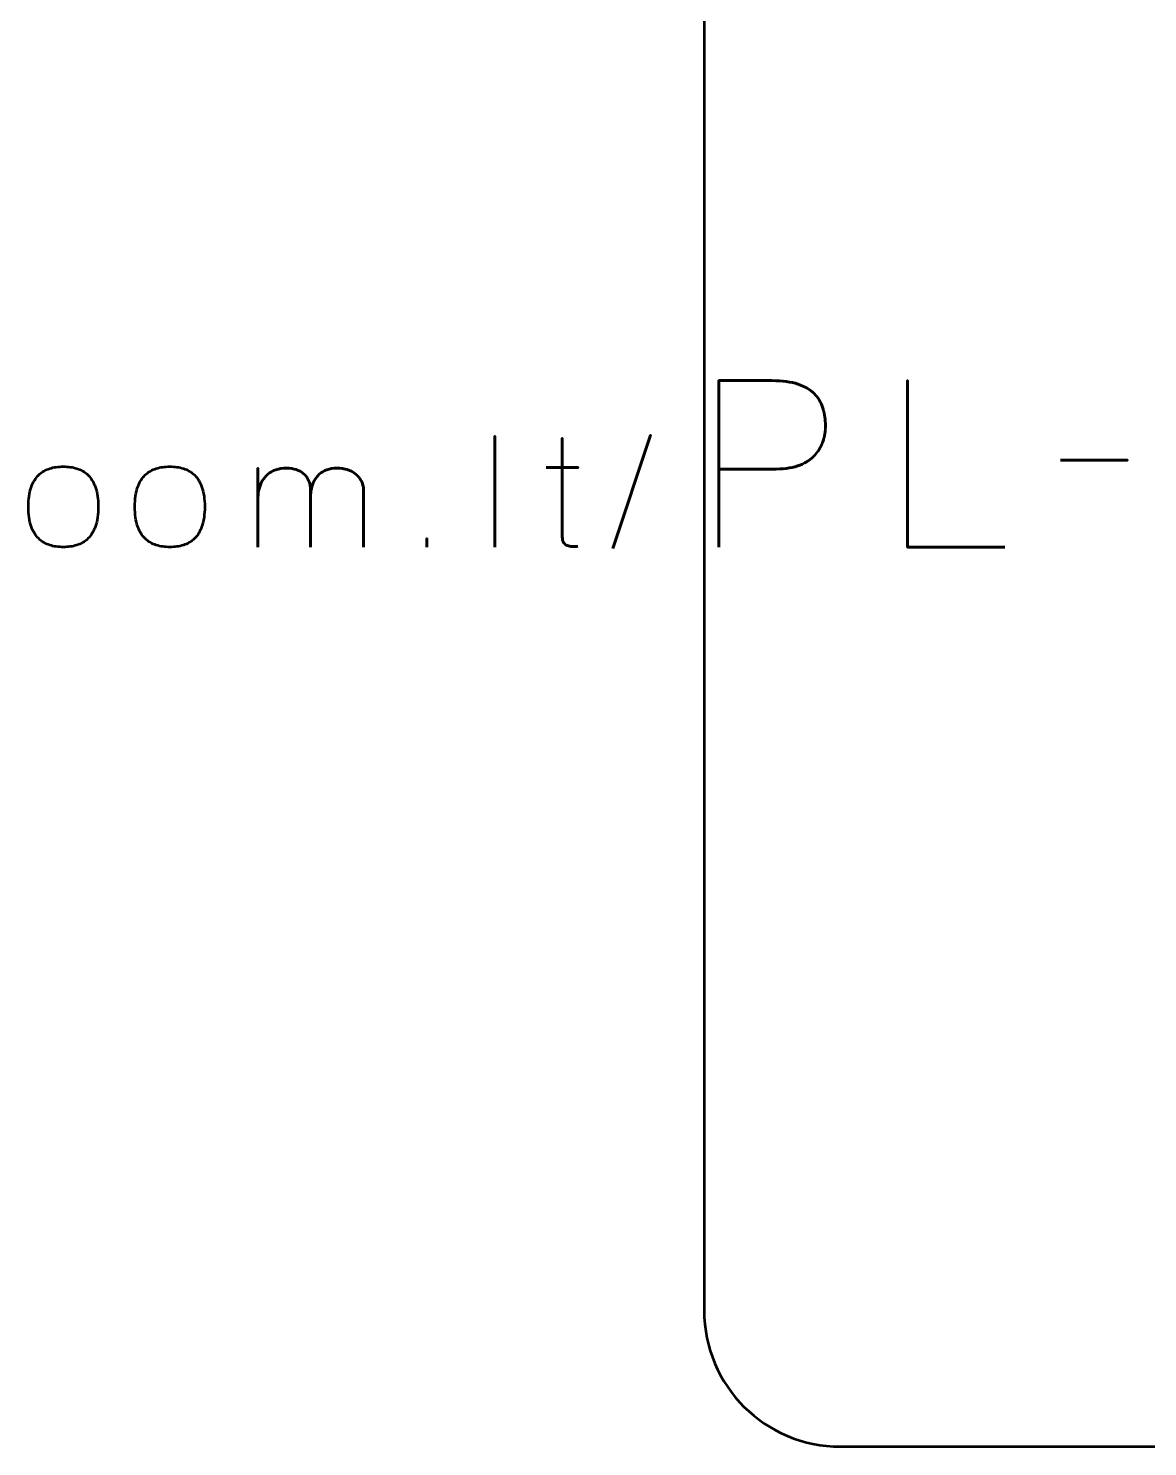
# Model space of a CAD drawing. Header units: centimetres. Extents: x -23.5 to 0, y -29.7 to 0.
# Drawn here: x -23.48 to -19.37, y -29.7 to -24.5 of the extents above; entities that cross this region are included whole.
import ezdxf

# ---------------------------------------------------------------- set-up
doc = ezdxf.new("R2010")
doc.units = ezdxf.units.CM
doc.header["$MEASUREMENT"] = 0
doc.layers.add('Layer 1', color=7, linetype='Continuous')

msp = doc.modelspace()

# ---------------------------------------------------------------- linework, layer by layer
at = {"layer": 'Layer 1', "color": 22, "lineweight": 53}
msp.add_open_spline([(-20.49992, 0.00005), (-20.49992, 0.00005), (-0.49996, 0.00005), (-0.49996, 0.00005), (-0.49996, 0.00005), (-0.22299, 0.00005), (0, -0.22304), (0, -0.50004), (0, -0.50004), (0, -0.50004), (0, -29.19991), (0, -29.19991), (0, -29.19991), (0, -29.47705), (-0.22299, -29.70001), (-0.49996, -29.70001), (-0.49996, -29.70001), (-0.49996, -29.70001), (-20.49992, -29.70001), (-20.49992, -29.70001), (-20.49992, -29.70001), (-20.77692, -29.70001), (-21.00001, -29.47705), (-21.00001, -29.19991), (-21.00001, -29.19991), (-21.00001, -29.19991), (-21.00001, -0.50004), (-21.00001, -0.50004), (-21.00001, -0.50004), (-21.00001, -0.22304), (-20.77692, 0.00005), (-20.49992, 0.00005)], degree=3, knots=[0, 0, 0, 0, 0.125, 0.125, 0.125, 0.125, 0.25, 0.25, 0.25, 0.25, 0.375, 0.375, 0.375, 0.375, 0.5, 0.5, 0.5, 0.5, 0.625, 0.625, 0.625, 0.625, 0.75, 0.75, 0.75, 0.75, 0.875, 0.875, 0.875, 0.875, 1, 1, 1, 1], dxfattribs=at)
at = {"layer": 'Layer 1', "color": 30, "lineweight": 53}
for points, knots in [([(-20.94634, -26.40153), (-20.94634, -26.40153), (-20.94634, -25.79108), (-20.94634, -25.79108), (-20.94634, -25.79108), (-20.94634, -25.79108), (-20.75161, -25.79108), (-20.75161, -25.79108), (-20.75161, -25.79108), (-20.71266, -25.79122), (-20.68063, -25.7956), (-20.65537, -25.80406), (-20.65537, -25.80406), (-20.63025, -25.81239), (-20.61049, -25.82396), (-20.59624, -25.83864), (-20.59624, -25.83864), (-20.58199, -25.85317), (-20.57183, -25.86982), (-20.56562, -25.88859), (-20.56562, -25.88859), (-20.55955, -25.90736), (-20.55602, -25.92697), (-20.55518, -25.94771), (-20.55518, -25.94771), (-20.55419, -25.96846), (-20.55659, -25.98878), (-20.56223, -26.00853), (-20.56223, -26.00853), (-20.56802, -26.02829), (-20.57776, -26.04621), (-20.59173, -26.0623), (-20.59173, -26.0623), (-20.60555, -26.07838), (-20.62432, -26.09123), (-20.64789, -26.10068), (-20.64789, -26.10068), (-20.67145, -26.11028), (-20.70066, -26.11507), (-20.73552, -26.11536), (-20.73552, -26.11536), (-20.73552, -26.11536), (-20.94634, -26.11536), (-20.94634, -26.11536), (-20.94634, -26.11536), (-20.94634, -26.11536), (-20.73552, -26.11536), (-20.73552, -26.11536), (-20.73552, -26.11536), (-20.70137, -26.11507), (-20.67244, -26.11028), (-20.64902, -26.10068), (-20.64902, -26.10068), (-20.62545, -26.09123), (-20.60668, -26.07838), (-20.59257, -26.0623), (-20.59257, -26.0623), (-20.5786, -26.04621), (-20.56858, -26.02829), (-20.56266, -26.00853), (-20.56266, -26.00853), (-20.55673, -25.98878), (-20.55419, -25.96846), (-20.55518, -25.94771), (-20.55518, -25.94771), (-20.55602, -25.92697), (-20.55955, -25.90736), (-20.5659, -25.88859), (-20.5659, -25.88859), (-20.57211, -25.86982), (-20.58255, -25.85317), (-20.59681, -25.83864), (-20.59681, -25.83864), (-20.6112, -25.82396), (-20.63095, -25.81239), (-20.65607, -25.80406), (-20.65607, -25.80406), (-20.68133, -25.7956), (-20.71308, -25.79122), (-20.75161, -25.79108), (-20.75161, -25.79108), (-20.75161, -25.79108), (-20.94634, -25.79108), (-20.94634, -25.79108), (-20.94634, -25.79108), (-20.94634, -25.79108), (-20.94634, -26.40153), (-20.94634, -26.40153)], [0, 0, 0, 0, 0.0454545, 0.0454545, 0.0454545, 0.0454545, 0.0909091, 0.0909091, 0.0909091, 0.0909091, 0.1363636, 0.1363636, 0.1363636, 0.1363636, 0.1818182, 0.1818182, 0.1818182, 0.1818182, 0.2272727, 0.2272727, 0.2272727, 0.2272727, 0.2727273, 0.2727273, 0.2727273, 0.2727273, 0.3181818, 0.3181818, 0.3181818, 0.3181818, 0.3636364, 0.3636364, 0.3636364, 0.3636364, 0.4090909, 0.4090909, 0.4090909, 0.4090909, 0.4545455, 0.4545455, 0.4545455, 0.4545455, 0.5, 0.5, 0.5, 0.5, 0.5454545, 0.5454545, 0.5454545, 0.5454545, 0.5909091, 0.5909091, 0.5909091, 0.5909091, 0.6363636, 0.6363636, 0.6363636, 0.6363636, 0.6818182, 0.6818182, 0.6818182, 0.6818182, 0.7272727, 0.7272727, 0.7272727, 0.7272727, 0.7727273, 0.7727273, 0.7727273, 0.7727273, 0.8181818, 0.8181818, 0.8181818, 0.8181818, 0.8636364, 0.8636364, 0.8636364, 0.8636364, 0.9090909, 0.9090909, 0.9090909, 0.9090909, 0.9545455, 0.9545455, 0.9545455, 0.9545455, 1, 1, 1, 1]), ([(-19.89731, -26.40153), (-19.89731, -26.40153), (-20.25376, -26.40153), (-20.25376, -26.40153), (-20.25376, -26.40153), (-20.25376, -26.40153), (-20.25376, -25.79108), (-20.25376, -25.79108), (-20.25376, -25.79108), (-20.25376, -25.79108), (-20.25376, -26.40153), (-20.25376, -26.40153), (-20.25376, -26.40153), (-20.25376, -26.40153), (-19.89731, -26.40153), (-19.89731, -26.40153)], [0, 0, 0, 0, 0.25, 0.25, 0.25, 0.25, 0.5, 0.5, 0.5, 0.5, 0.75, 0.75, 0.75, 0.75, 1, 1, 1, 1]), ([(-21.76761, -26.40153), (-21.76761, -26.40153), (-21.76761, -25.99457), (-21.76761, -25.99457), (-21.76761, -25.99457), (-21.76761, -25.99457), (-21.76761, -26.40153), (-21.76761, -26.40153)], [0, 0, 0, 0, 0.5, 0.5, 0.5, 0.5, 1, 1, 1, 1]), ([(-21.46281, -26.39871), (-21.46977, -26.39927), (-21.47673, -26.39946), (-21.48351, -26.39927), (-21.48351, -26.39927), (-21.49028, -26.39908), (-21.4964, -26.39805), (-21.50195, -26.39598), (-21.50195, -26.39598), (-21.5075, -26.394), (-21.51192, -26.39043), (-21.5153, -26.38535), (-21.5153, -26.38535), (-21.5186, -26.38027), (-21.52029, -26.37303), (-21.52038, -26.36371), (-21.52038, -26.36371), (-21.52038, -26.35929), (-21.52038, -26.35177), (-21.52038, -26.34123), (-21.52038, -26.34123), (-21.52038, -26.3306), (-21.52038, -26.3178), (-21.52038, -26.30266), (-21.52038, -26.30266), (-21.52038, -26.28751), (-21.52038, -26.27096), (-21.52038, -26.25299), (-21.52038, -26.25299), (-21.52038, -26.23502), (-21.52038, -26.21649), (-21.52038, -26.1973), (-21.52038, -26.1973), (-21.52038, -26.17811), (-21.52038, -26.1592), (-21.52038, -26.14048), (-21.52038, -26.14048), (-21.52038, -26.12176), (-21.52038, -26.10416), (-21.52038, -26.08761), (-21.52038, -26.08761), (-21.52038, -26.07105), (-21.52038, -26.05637), (-21.52038, -26.04368), (-21.52038, -26.04368), (-21.52038, -26.03088), (-21.52038, -26.02091), (-21.52038, -26.01357), (-21.52038, -26.01357), (-21.52038, -26.00633), (-21.52038, -26.00256), (-21.52038, -26.00247), (-21.52038, -26.00247), (-21.52038, -26.00256), (-21.52038, -26.00633), (-21.52038, -26.01357), (-21.52038, -26.01357), (-21.52038, -26.02091), (-21.52038, -26.03088), (-21.52038, -26.04368), (-21.52038, -26.04368), (-21.52038, -26.05637), (-21.52038, -26.07105), (-21.52038, -26.08761), (-21.52038, -26.08761), (-21.52038, -26.10416), (-21.52038, -26.12176), (-21.52038, -26.14048), (-21.52038, -26.14048), (-21.52038, -26.1592), (-21.52038, -26.17811), (-21.52038, -26.1973), (-21.52038, -26.1973), (-21.52038, -26.21649), (-21.52038, -26.23502), (-21.52038, -26.25299), (-21.52038, -26.25299), (-21.52038, -26.27096), (-21.52038, -26.28751), (-21.52038, -26.30266), (-21.52038, -26.30266), (-21.52038, -26.3178), (-21.52038, -26.3306), (-21.52038, -26.34123), (-21.52038, -26.34123), (-21.52038, -26.35177), (-21.52038, -26.35929), (-21.52038, -26.36371), (-21.52038, -26.36371), (-21.52029, -26.37303), (-21.5186, -26.38027), (-21.5153, -26.38535), (-21.5153, -26.38535), (-21.51192, -26.39043), (-21.5075, -26.394), (-21.50195, -26.39598), (-21.50195, -26.39598), (-21.4964, -26.39805), (-21.49028, -26.39908), (-21.48351, -26.39927), (-21.48351, -26.39927), (-21.47673, -26.39946), (-21.46977, -26.39927), (-21.46281, -26.39871)], [0, 0, 0, 0, 0.0384615, 0.0384615, 0.0384615, 0.0384615, 0.0769231, 0.0769231, 0.0769231, 0.0769231, 0.1153846, 0.1153846, 0.1153846, 0.1153846, 0.1538462, 0.1538462, 0.1538462, 0.1538462, 0.1923077, 0.1923077, 0.1923077, 0.1923077, 0.2307692, 0.2307692, 0.2307692, 0.2307692, 0.2692308, 0.2692308, 0.2692308, 0.2692308, 0.3076923, 0.3076923, 0.3076923, 0.3076923, 0.3461538, 0.3461538, 0.3461538, 0.3461538, 0.3846154, 0.3846154, 0.3846154, 0.3846154, 0.4230769, 0.4230769, 0.4230769, 0.4230769, 0.4615385, 0.4615385, 0.4615385, 0.4615385, 0.5, 0.5, 0.5, 0.5, 0.5384615, 0.5384615, 0.5384615, 0.5384615, 0.5769231, 0.5769231, 0.5769231, 0.5769231, 0.6153846, 0.6153846, 0.6153846, 0.6153846, 0.6538462, 0.6538462, 0.6538462, 0.6538462, 0.6923077, 0.6923077, 0.6923077, 0.6923077, 0.7307692, 0.7307692, 0.7307692, 0.7307692, 0.7692308, 0.7692308, 0.7692308, 0.7692308, 0.8076923, 0.8076923, 0.8076923, 0.8076923, 0.8461538, 0.8461538, 0.8461538, 0.8461538, 0.8846154, 0.8846154, 0.8846154, 0.8846154, 0.9230769, 0.9230769, 0.9230769, 0.9230769, 0.9615385, 0.9615385, 0.9615385, 0.9615385, 1, 1, 1, 1]), ([(-21.33468, -26.40717), (-21.33468, -26.40717), (-21.19639, -25.99062), (-21.19639, -25.99062), (-21.19639, -25.99062), (-21.19639, -25.99062), (-21.33468, -26.40717), (-21.33468, -26.40717)], [0, 0, 0, 0, 0.5, 0.5, 0.5, 0.5, 1, 1, 1, 1]), ([(-23.3503, -26.40153), (-23.33252, -26.40162), (-23.31597, -26.39937), (-23.30054, -26.39457), (-23.30054, -26.39457), (-23.28511, -26.38977), (-23.27147, -26.38177), (-23.2598, -26.37058), (-23.2598, -26.37058), (-23.24804, -26.35939), (-23.23892, -26.34424), (-23.23224, -26.32505), (-23.23224, -26.32505), (-23.22566, -26.30595), (-23.22227, -26.28215), (-23.22217, -26.25365), (-23.22217, -26.25365), (-23.22227, -26.22524), (-23.22566, -26.20153), (-23.23224, -26.18253), (-23.23224, -26.18253), (-23.23892, -26.16352), (-23.24804, -26.14838), (-23.2598, -26.13718), (-23.2598, -26.13718), (-23.27147, -26.12608), (-23.28511, -26.11809), (-23.30054, -26.11329), (-23.30054, -26.11329), (-23.31597, -26.10849), (-23.33252, -26.10623), (-23.3503, -26.10633), (-23.3503, -26.10633), (-23.36789, -26.10623), (-23.38445, -26.10849), (-23.39988, -26.11329), (-23.39988, -26.11329), (-23.41531, -26.11809), (-23.42885, -26.12608), (-23.44061, -26.13718), (-23.44061, -26.13718), (-23.45237, -26.14838), (-23.46159, -26.16352), (-23.46827, -26.18253), (-23.46827, -26.18253), (-23.47495, -26.20153), (-23.47834, -26.22524), (-23.47843, -26.25365), (-23.47843, -26.25365), (-23.47834, -26.28215), (-23.47495, -26.30595), (-23.46827, -26.32505), (-23.46827, -26.32505), (-23.46159, -26.34424), (-23.45237, -26.35939), (-23.44061, -26.37058), (-23.44061, -26.37058), (-23.42885, -26.38177), (-23.41531, -26.38977), (-23.39988, -26.39457), (-23.39988, -26.39457), (-23.38445, -26.39937), (-23.36789, -26.40162), (-23.3503, -26.40153)], [0, 0, 0, 0, 0.0625, 0.0625, 0.0625, 0.0625, 0.125, 0.125, 0.125, 0.125, 0.1875, 0.1875, 0.1875, 0.1875, 0.25, 0.25, 0.25, 0.25, 0.3125, 0.3125, 0.3125, 0.3125, 0.375, 0.375, 0.375, 0.375, 0.4375, 0.4375, 0.4375, 0.4375, 0.5, 0.5, 0.5, 0.5, 0.5625, 0.5625, 0.5625, 0.5625, 0.625, 0.625, 0.625, 0.625, 0.6875, 0.6875, 0.6875, 0.6875, 0.75, 0.75, 0.75, 0.75, 0.8125, 0.8125, 0.8125, 0.8125, 0.875, 0.875, 0.875, 0.875, 0.9375, 0.9375, 0.9375, 0.9375, 1, 1, 1, 1]), ([(-23.3503, -26.40153), (-23.33252, -26.40162), (-23.31597, -26.39937), (-23.30054, -26.39457), (-23.30054, -26.39457), (-23.28511, -26.38977), (-23.27147, -26.38177), (-23.2598, -26.37058), (-23.2598, -26.37058), (-23.24804, -26.35939), (-23.23892, -26.34424), (-23.23224, -26.32505), (-23.23224, -26.32505), (-23.22566, -26.30595), (-23.22227, -26.28215), (-23.22217, -26.25365), (-23.22217, -26.25365), (-23.22227, -26.22524), (-23.22566, -26.20153), (-23.23224, -26.18253), (-23.23224, -26.18253), (-23.23892, -26.16352), (-23.24804, -26.14838), (-23.2598, -26.13718), (-23.2598, -26.13718), (-23.27147, -26.12608), (-23.28511, -26.11809), (-23.30054, -26.11329), (-23.30054, -26.11329), (-23.31597, -26.10849), (-23.33252, -26.10623), (-23.3503, -26.10633), (-23.3503, -26.10633), (-23.36789, -26.10623), (-23.38445, -26.10849), (-23.39988, -26.11329), (-23.39988, -26.11329), (-23.41531, -26.11809), (-23.42885, -26.12608), (-23.44061, -26.13718), (-23.44061, -26.13718), (-23.45237, -26.14838), (-23.46159, -26.16352), (-23.46827, -26.18253), (-23.46827, -26.18253), (-23.47495, -26.20153), (-23.47834, -26.22524), (-23.47843, -26.25365), (-23.47843, -26.25365), (-23.47834, -26.28215), (-23.47495, -26.30595), (-23.46827, -26.32505), (-23.46827, -26.32505), (-23.46159, -26.34424), (-23.45237, -26.35939), (-23.44061, -26.37058), (-23.44061, -26.37058), (-23.42885, -26.38177), (-23.41531, -26.38977), (-23.39988, -26.39457), (-23.39988, -26.39457), (-23.38445, -26.39937), (-23.36789, -26.40162), (-23.3503, -26.40153)], [0, 0, 0, 0, 0.0625, 0.0625, 0.0625, 0.0625, 0.125, 0.125, 0.125, 0.125, 0.1875, 0.1875, 0.1875, 0.1875, 0.25, 0.25, 0.25, 0.25, 0.3125, 0.3125, 0.3125, 0.3125, 0.375, 0.375, 0.375, 0.375, 0.4375, 0.4375, 0.4375, 0.4375, 0.5, 0.5, 0.5, 0.5, 0.5625, 0.5625, 0.5625, 0.5625, 0.625, 0.625, 0.625, 0.625, 0.6875, 0.6875, 0.6875, 0.6875, 0.75, 0.75, 0.75, 0.75, 0.8125, 0.8125, 0.8125, 0.8125, 0.875, 0.875, 0.875, 0.875, 0.9375, 0.9375, 0.9375, 0.9375, 1, 1, 1, 1]), ([(-22.95971, -26.40153), (-22.94193, -26.40162), (-22.92538, -26.39937), (-22.90995, -26.39457), (-22.90995, -26.39457), (-22.89452, -26.38977), (-22.88088, -26.38177), (-22.86921, -26.37058), (-22.86921, -26.37058), (-22.85745, -26.35939), (-22.84833, -26.34424), (-22.84165, -26.32505), (-22.84165, -26.32505), (-22.83507, -26.30595), (-22.83168, -26.28215), (-22.83158, -26.25365), (-22.83158, -26.25365), (-22.83168, -26.22524), (-22.83507, -26.20153), (-22.84165, -26.18253), (-22.84165, -26.18253), (-22.84833, -26.16352), (-22.85745, -26.14838), (-22.86921, -26.13718), (-22.86921, -26.13718), (-22.88088, -26.12608), (-22.89452, -26.11809), (-22.90995, -26.11329), (-22.90995, -26.11329), (-22.92538, -26.10849), (-22.94193, -26.10623), (-22.95971, -26.10633), (-22.95971, -26.10633), (-22.9773, -26.10623), (-22.99386, -26.10849), (-23.00929, -26.11329), (-23.00929, -26.11329), (-23.02472, -26.11809), (-23.03826, -26.12608), (-23.05002, -26.13718), (-23.05002, -26.13718), (-23.06178, -26.14838), (-23.071, -26.16352), (-23.07768, -26.18253), (-23.07768, -26.18253), (-23.08436, -26.20153), (-23.08775, -26.22524), (-23.08784, -26.25365), (-23.08784, -26.25365), (-23.08775, -26.28215), (-23.08436, -26.30595), (-23.07768, -26.32505), (-23.07768, -26.32505), (-23.071, -26.34424), (-23.06178, -26.35939), (-23.05002, -26.37058), (-23.05002, -26.37058), (-23.03826, -26.38177), (-23.02472, -26.38977), (-23.00929, -26.39457), (-23.00929, -26.39457), (-22.99386, -26.39937), (-22.9773, -26.40162), (-22.95971, -26.40153)], [0, 0, 0, 0, 0.0625, 0.0625, 0.0625, 0.0625, 0.125, 0.125, 0.125, 0.125, 0.1875, 0.1875, 0.1875, 0.1875, 0.25, 0.25, 0.25, 0.25, 0.3125, 0.3125, 0.3125, 0.3125, 0.375, 0.375, 0.375, 0.375, 0.4375, 0.4375, 0.4375, 0.4375, 0.5, 0.5, 0.5, 0.5, 0.5625, 0.5625, 0.5625, 0.5625, 0.625, 0.625, 0.625, 0.625, 0.6875, 0.6875, 0.6875, 0.6875, 0.75, 0.75, 0.75, 0.75, 0.8125, 0.8125, 0.8125, 0.8125, 0.875, 0.875, 0.875, 0.875, 0.9375, 0.9375, 0.9375, 0.9375, 1, 1, 1, 1]), ([(-22.95971, -26.40153), (-22.94193, -26.40162), (-22.92538, -26.39937), (-22.90995, -26.39457), (-22.90995, -26.39457), (-22.89452, -26.38977), (-22.88088, -26.38177), (-22.86921, -26.37058), (-22.86921, -26.37058), (-22.85745, -26.35939), (-22.84833, -26.34424), (-22.84165, -26.32505), (-22.84165, -26.32505), (-22.83507, -26.30595), (-22.83168, -26.28215), (-22.83158, -26.25365), (-22.83158, -26.25365), (-22.83168, -26.22524), (-22.83507, -26.20153), (-22.84165, -26.18253), (-22.84165, -26.18253), (-22.84833, -26.16352), (-22.85745, -26.14838), (-22.86921, -26.13718), (-22.86921, -26.13718), (-22.88088, -26.12608), (-22.89452, -26.11809), (-22.90995, -26.11329), (-22.90995, -26.11329), (-22.92538, -26.10849), (-22.94193, -26.10623), (-22.95971, -26.10633), (-22.95971, -26.10633), (-22.9773, -26.10623), (-22.99386, -26.10849), (-23.00929, -26.11329), (-23.00929, -26.11329), (-23.02472, -26.11809), (-23.03826, -26.12608), (-23.05002, -26.13718), (-23.05002, -26.13718), (-23.06178, -26.14838), (-23.071, -26.16352), (-23.07768, -26.18253), (-23.07768, -26.18253), (-23.08436, -26.20153), (-23.08775, -26.22524), (-23.08784, -26.25365), (-23.08784, -26.25365), (-23.08775, -26.28215), (-23.08436, -26.30595), (-23.07768, -26.32505), (-23.07768, -26.32505), (-23.071, -26.34424), (-23.06178, -26.35939), (-23.05002, -26.37058), (-23.05002, -26.37058), (-23.03826, -26.38177), (-23.02472, -26.38977), (-23.00929, -26.39457), (-23.00929, -26.39457), (-22.99386, -26.39937), (-22.9773, -26.40162), (-22.95971, -26.40153)], [0, 0, 0, 0, 0.0625, 0.0625, 0.0625, 0.0625, 0.125, 0.125, 0.125, 0.125, 0.1875, 0.1875, 0.1875, 0.1875, 0.25, 0.25, 0.25, 0.25, 0.3125, 0.3125, 0.3125, 0.3125, 0.375, 0.375, 0.375, 0.375, 0.4375, 0.4375, 0.4375, 0.4375, 0.5, 0.5, 0.5, 0.5, 0.5625, 0.5625, 0.5625, 0.5625, 0.625, 0.625, 0.625, 0.625, 0.6875, 0.6875, 0.6875, 0.6875, 0.75, 0.75, 0.75, 0.75, 0.8125, 0.8125, 0.8125, 0.8125, 0.875, 0.875, 0.875, 0.875, 0.9375, 0.9375, 0.9375, 0.9375, 1, 1, 1, 1]), ([(-19.69326, -26.08234), (-19.69326, -26.08234), (-19.44688, -26.08234), (-19.44688, -26.08234), (-19.44688, -26.08234), (-19.44688, -26.08234), (-19.69326, -26.08234), (-19.69326, -26.08234)], [0, 0, 0, 0, 0.5, 0.5, 0.5, 0.5, 1, 1, 1, 1]), ([(-22.44382, -26.40153), (-22.44382, -26.40144), (-22.44382, -26.39871), (-22.44382, -26.39335), (-22.44382, -26.39335), (-22.44382, -26.38808), (-22.44382, -26.38083), (-22.44382, -26.37171), (-22.44382, -26.37171), (-22.44382, -26.36249), (-22.44382, -26.35214), (-22.44382, -26.34048), (-22.44382, -26.34048), (-22.44382, -26.32891), (-22.44382, -26.31677), (-22.44382, -26.30398), (-22.44382, -26.30398), (-22.44382, -26.29128), (-22.44382, -26.27876), (-22.44382, -26.26635), (-22.44382, -26.26635), (-22.44382, -26.25393), (-22.44382, -26.24226), (-22.44382, -26.23154), (-22.44382, -26.23154), (-22.44382, -26.22072), (-22.44382, -26.2115), (-22.44382, -26.20369), (-22.44382, -26.20369), (-22.44382, -26.19598), (-22.44382, -26.19043), (-22.44382, -26.18704), (-22.44382, -26.18704), (-22.44372, -26.18177), (-22.44457, -26.17585), (-22.44617, -26.16936), (-22.44617, -26.16936), (-22.44777, -26.16277), (-22.4505, -26.15619), (-22.45435, -26.1496), (-22.45435, -26.1496), (-22.45821, -26.14292), (-22.46357, -26.13681), (-22.47025, -26.13116), (-22.47025, -26.13116), (-22.47702, -26.12552), (-22.48549, -26.121), (-22.49565, -26.11752), (-22.49565, -26.11752), (-22.50591, -26.11404), (-22.51813, -26.11216), (-22.53243, -26.11197), (-22.53243, -26.11197), (-22.54673, -26.11197), (-22.55953, -26.11395), (-22.57072, -26.1179), (-22.57072, -26.1179), (-22.58201, -26.12194), (-22.5917, -26.12749), (-22.59998, -26.13455), (-22.59998, -26.13455), (-22.60816, -26.14161), (-22.61503, -26.1497), (-22.62039, -26.15891), (-22.62039, -26.15891), (-22.62575, -26.16804), (-22.62971, -26.17773), (-22.63234, -26.18808), (-22.63234, -26.18808), (-22.63497, -26.19833), (-22.63629, -26.20877), (-22.63629, -26.21922), (-22.63629, -26.21922), (-22.63629, -26.20877), (-22.63497, -26.19833), (-22.63234, -26.18808), (-22.63234, -26.18808), (-22.62971, -26.17773), (-22.62575, -26.16804), (-22.62039, -26.15891), (-22.62039, -26.15891), (-22.61503, -26.1497), (-22.60816, -26.14161), (-22.59998, -26.13455), (-22.59998, -26.13455), (-22.5917, -26.12749), (-22.58201, -26.12194), (-22.57072, -26.1179), (-22.57072, -26.1179), (-22.55953, -26.11395), (-22.54673, -26.11197), (-22.53243, -26.11197), (-22.53243, -26.11197), (-22.51813, -26.11216), (-22.50591, -26.11404), (-22.49565, -26.11752), (-22.49565, -26.11752), (-22.48549, -26.121), (-22.47702, -26.12552), (-22.47025, -26.13116), (-22.47025, -26.13116), (-22.46357, -26.13681), (-22.45821, -26.14292), (-22.45435, -26.1496), (-22.45435, -26.1496), (-22.4505, -26.15619), (-22.44777, -26.16277), (-22.44617, -26.16936), (-22.44617, -26.16936), (-22.44457, -26.17585), (-22.44372, -26.18177), (-22.44382, -26.18704), (-22.44382, -26.18704), (-22.44382, -26.19043), (-22.44382, -26.19598), (-22.44382, -26.20369), (-22.44382, -26.20369), (-22.44382, -26.2115), (-22.44382, -26.22072), (-22.44382, -26.23154), (-22.44382, -26.23154), (-22.44382, -26.24226), (-22.44382, -26.25393), (-22.44382, -26.26635), (-22.44382, -26.26635), (-22.44382, -26.27876), (-22.44382, -26.29128), (-22.44382, -26.30398), (-22.44382, -26.30398), (-22.44382, -26.31677), (-22.44382, -26.32891), (-22.44382, -26.34048), (-22.44382, -26.34048), (-22.44382, -26.35214), (-22.44382, -26.36249), (-22.44382, -26.37171), (-22.44382, -26.37171), (-22.44382, -26.38083), (-22.44382, -26.38808), (-22.44382, -26.39335), (-22.44382, -26.39335), (-22.44382, -26.39871), (-22.44382, -26.40144), (-22.44382, -26.40153)], [0, 0, 0, 0, 0.0277778, 0.0277778, 0.0277778, 0.0277778, 0.0555556, 0.0555556, 0.0555556, 0.0555556, 0.0833333, 0.0833333, 0.0833333, 0.0833333, 0.1111111, 0.1111111, 0.1111111, 0.1111111, 0.1388889, 0.1388889, 0.1388889, 0.1388889, 0.1666667, 0.1666667, 0.1666667, 0.1666667, 0.1944444, 0.1944444, 0.1944444, 0.1944444, 0.2222222, 0.2222222, 0.2222222, 0.2222222, 0.25, 0.25, 0.25, 0.25, 0.2777778, 0.2777778, 0.2777778, 0.2777778, 0.3055556, 0.3055556, 0.3055556, 0.3055556, 0.3333333, 0.3333333, 0.3333333, 0.3333333, 0.3611111, 0.3611111, 0.3611111, 0.3611111, 0.3888889, 0.3888889, 0.3888889, 0.3888889, 0.4166667, 0.4166667, 0.4166667, 0.4166667, 0.4444444, 0.4444444, 0.4444444, 0.4444444, 0.4722222, 0.4722222, 0.4722222, 0.4722222, 0.5, 0.5, 0.5, 0.5, 0.5277778, 0.5277778, 0.5277778, 0.5277778, 0.5555556, 0.5555556, 0.5555556, 0.5555556, 0.5833333, 0.5833333, 0.5833333, 0.5833333, 0.6111111, 0.6111111, 0.6111111, 0.6111111, 0.6388889, 0.6388889, 0.6388889, 0.6388889, 0.6666667, 0.6666667, 0.6666667, 0.6666667, 0.6944444, 0.6944444, 0.6944444, 0.6944444, 0.7222222, 0.7222222, 0.7222222, 0.7222222, 0.75, 0.75, 0.75, 0.75, 0.7777778, 0.7777778, 0.7777778, 0.7777778, 0.8055556, 0.8055556, 0.8055556, 0.8055556, 0.8333333, 0.8333333, 0.8333333, 0.8333333, 0.8611111, 0.8611111, 0.8611111, 0.8611111, 0.8888889, 0.8888889, 0.8888889, 0.8888889, 0.9166667, 0.9166667, 0.9166667, 0.9166667, 0.9444444, 0.9444444, 0.9444444, 0.9444444, 0.9722222, 0.9722222, 0.9722222, 0.9722222, 1, 1, 1, 1]), ([(-22.63629, -26.40153), (-22.63629, -26.40153), (-22.63629, -26.11197), (-22.63629, -26.11197), (-22.63629, -26.11197), (-22.63629, -26.11197), (-22.63629, -26.40153), (-22.63629, -26.40153)], [0, 0, 0, 0, 0.5, 0.5, 0.5, 0.5, 1, 1, 1, 1]), ([(-22.24965, -26.40153), (-22.24965, -26.40144), (-22.24965, -26.39871), (-22.24965, -26.39335), (-22.24965, -26.39335), (-22.24965, -26.38808), (-22.24965, -26.38083), (-22.24965, -26.37171), (-22.24965, -26.37171), (-22.24965, -26.36249), (-22.24965, -26.35214), (-22.24965, -26.34048), (-22.24965, -26.34048), (-22.24965, -26.32891), (-22.24965, -26.31677), (-22.24965, -26.30398), (-22.24965, -26.30398), (-22.24965, -26.29128), (-22.24965, -26.27876), (-22.24965, -26.26635), (-22.24965, -26.26635), (-22.24965, -26.25393), (-22.24965, -26.24226), (-22.24965, -26.23154), (-22.24965, -26.23154), (-22.24965, -26.22072), (-22.24965, -26.2115), (-22.24965, -26.20369), (-22.24965, -26.20369), (-22.24965, -26.19598), (-22.24965, -26.19043), (-22.24965, -26.18704), (-22.24965, -26.18704), (-22.24965, -26.18177), (-22.25068, -26.17585), (-22.25285, -26.16936), (-22.25285, -26.16936), (-22.25492, -26.16277), (-22.2583, -26.15619), (-22.26301, -26.1496), (-22.26301, -26.1496), (-22.26762, -26.14292), (-22.27373, -26.13681), (-22.28126, -26.13116), (-22.28126, -26.13116), (-22.28878, -26.12552), (-22.29791, -26.121), (-22.30863, -26.11752), (-22.30863, -26.11752), (-22.31936, -26.11404), (-22.33187, -26.11216), (-22.34617, -26.11197), (-22.34617, -26.11197), (-22.36047, -26.11197), (-22.37307, -26.11395), (-22.38389, -26.1179), (-22.38389, -26.1179), (-22.39462, -26.12194), (-22.40384, -26.12749), (-22.41155, -26.13455), (-22.41155, -26.13455), (-22.41917, -26.14161), (-22.42528, -26.1497), (-22.43008, -26.15891), (-22.43008, -26.15891), (-22.43488, -26.16804), (-22.43836, -26.17773), (-22.44052, -26.18808), (-22.44052, -26.18808), (-22.44278, -26.19833), (-22.44382, -26.20877), (-22.44382, -26.21922), (-22.44382, -26.21922), (-22.44382, -26.20877), (-22.44278, -26.19833), (-22.44052, -26.18808), (-22.44052, -26.18808), (-22.43836, -26.17773), (-22.43488, -26.16804), (-22.43008, -26.15891), (-22.43008, -26.15891), (-22.42528, -26.1497), (-22.41917, -26.14161), (-22.41155, -26.13455), (-22.41155, -26.13455), (-22.40384, -26.12749), (-22.39462, -26.12194), (-22.38389, -26.1179), (-22.38389, -26.1179), (-22.37307, -26.11395), (-22.36047, -26.11197), (-22.34617, -26.11197), (-22.34617, -26.11197), (-22.33187, -26.11216), (-22.31936, -26.11404), (-22.30863, -26.11752), (-22.30863, -26.11752), (-22.29791, -26.121), (-22.28878, -26.12552), (-22.28126, -26.13116), (-22.28126, -26.13116), (-22.27373, -26.13681), (-22.26762, -26.14292), (-22.26301, -26.1496), (-22.26301, -26.1496), (-22.2583, -26.15619), (-22.25492, -26.16277), (-22.25285, -26.16936), (-22.25285, -26.16936), (-22.25068, -26.17585), (-22.24965, -26.18177), (-22.24965, -26.18704), (-22.24965, -26.18704), (-22.24965, -26.19043), (-22.24965, -26.19598), (-22.24965, -26.20369), (-22.24965, -26.20369), (-22.24965, -26.2115), (-22.24965, -26.22072), (-22.24965, -26.23154), (-22.24965, -26.23154), (-22.24965, -26.24226), (-22.24965, -26.25393), (-22.24965, -26.26635), (-22.24965, -26.26635), (-22.24965, -26.27876), (-22.24965, -26.29128), (-22.24965, -26.30398), (-22.24965, -26.30398), (-22.24965, -26.31677), (-22.24965, -26.32891), (-22.24965, -26.34048), (-22.24965, -26.34048), (-22.24965, -26.35214), (-22.24965, -26.36249), (-22.24965, -26.37171), (-22.24965, -26.37171), (-22.24965, -26.38083), (-22.24965, -26.38808), (-22.24965, -26.39335), (-22.24965, -26.39335), (-22.24965, -26.39871), (-22.24965, -26.40144), (-22.24965, -26.40153)], [0, 0, 0, 0, 0.0277778, 0.0277778, 0.0277778, 0.0277778, 0.0555556, 0.0555556, 0.0555556, 0.0555556, 0.0833333, 0.0833333, 0.0833333, 0.0833333, 0.1111111, 0.1111111, 0.1111111, 0.1111111, 0.1388889, 0.1388889, 0.1388889, 0.1388889, 0.1666667, 0.1666667, 0.1666667, 0.1666667, 0.1944444, 0.1944444, 0.1944444, 0.1944444, 0.2222222, 0.2222222, 0.2222222, 0.2222222, 0.25, 0.25, 0.25, 0.25, 0.2777778, 0.2777778, 0.2777778, 0.2777778, 0.3055556, 0.3055556, 0.3055556, 0.3055556, 0.3333333, 0.3333333, 0.3333333, 0.3333333, 0.3611111, 0.3611111, 0.3611111, 0.3611111, 0.3888889, 0.3888889, 0.3888889, 0.3888889, 0.4166667, 0.4166667, 0.4166667, 0.4166667, 0.4444444, 0.4444444, 0.4444444, 0.4444444, 0.4722222, 0.4722222, 0.4722222, 0.4722222, 0.5, 0.5, 0.5, 0.5, 0.5277778, 0.5277778, 0.5277778, 0.5277778, 0.5555556, 0.5555556, 0.5555556, 0.5555556, 0.5833333, 0.5833333, 0.5833333, 0.5833333, 0.6111111, 0.6111111, 0.6111111, 0.6111111, 0.6388889, 0.6388889, 0.6388889, 0.6388889, 0.6666667, 0.6666667, 0.6666667, 0.6666667, 0.6944444, 0.6944444, 0.6944444, 0.6944444, 0.7222222, 0.7222222, 0.7222222, 0.7222222, 0.75, 0.75, 0.75, 0.75, 0.7777778, 0.7777778, 0.7777778, 0.7777778, 0.8055556, 0.8055556, 0.8055556, 0.8055556, 0.8333333, 0.8333333, 0.8333333, 0.8333333, 0.8611111, 0.8611111, 0.8611111, 0.8611111, 0.8888889, 0.8888889, 0.8888889, 0.8888889, 0.9166667, 0.9166667, 0.9166667, 0.9166667, 0.9444444, 0.9444444, 0.9444444, 0.9444444, 0.9722222, 0.9722222, 0.9722222, 0.9722222, 1, 1, 1, 1]), ([(-21.57965, -26.10915), (-21.57965, -26.10915), (-21.46168, -26.10915), (-21.46168, -26.10915), (-21.46168, -26.10915), (-21.46168, -26.10915), (-21.57965, -26.10915), (-21.57965, -26.10915)], [0, 0, 0, 0, 0.5, 0.5, 0.5, 0.5, 1, 1, 1, 1]), ([(-22.01653, -26.40153), (-22.01653, -26.40153), (-22.01653, -26.37049), (-22.01653, -26.37049), (-22.01653, -26.37049), (-22.01653, -26.37049), (-22.01653, -26.40153), (-22.01653, -26.40153)], [0, 0, 0, 0, 0.5, 0.5, 0.5, 0.5, 1, 1, 1, 1])]:
    msp.add_open_spline(points, degree=3, knots=knots, dxfattribs=at)

doc.saveas('drawing.dxf')
